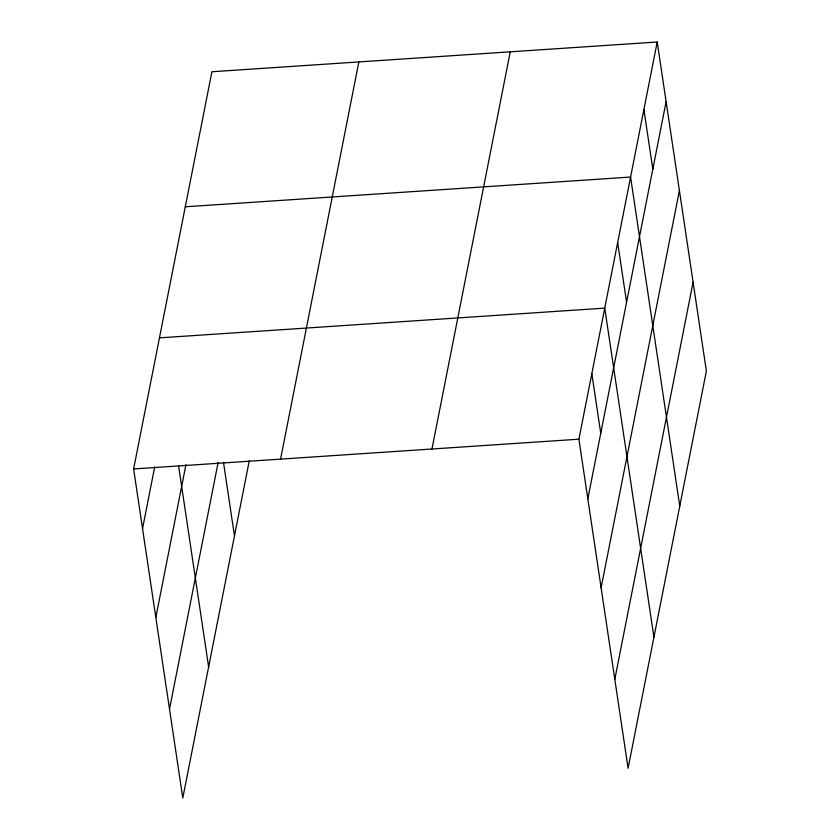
<?xml version="1.0" encoding="UTF-8"?>
<svg xmlns="http://www.w3.org/2000/svg" width="840" height="840" viewBox="0 0 840 840"><rect width="100%" height="100%" fill="white"/><g stroke="black" fill="none" stroke-linecap="round" stroke-linejoin="round"><path stroke-width="1.26" d="M249.291 460.688L182.794 798L133.623 468.941L211.911 71.746L657.206 42L706.377 371.06L628.089 768.254L578.907 439.194L657.206 42M142.537 528.612L154.697 466.925M155.82 617.505L185.966 464.583M169.512 709.097L218.148 462.368M280.57 459.123L358.858 61.929M431.959 449.012L510.258 51.818M587.822 498.855L666.12 101.661M601.115 587.759L679.403 190.565M614.796 679.35L693.095 282.156M185.293 206.797L630.577 177.051L679.76 506.1M159.464 337.869L604.748 308.123L653.919 637.172M133.623 468.941L578.907 439.194M643.892 109.526L652.806 169.186M617.663 242.582L626.577 302.243M591.822 373.653L600.747 433.325M223.493 462.409L234.476 535.846M178.584 465.822L208.635 666.928"/></g></svg>
